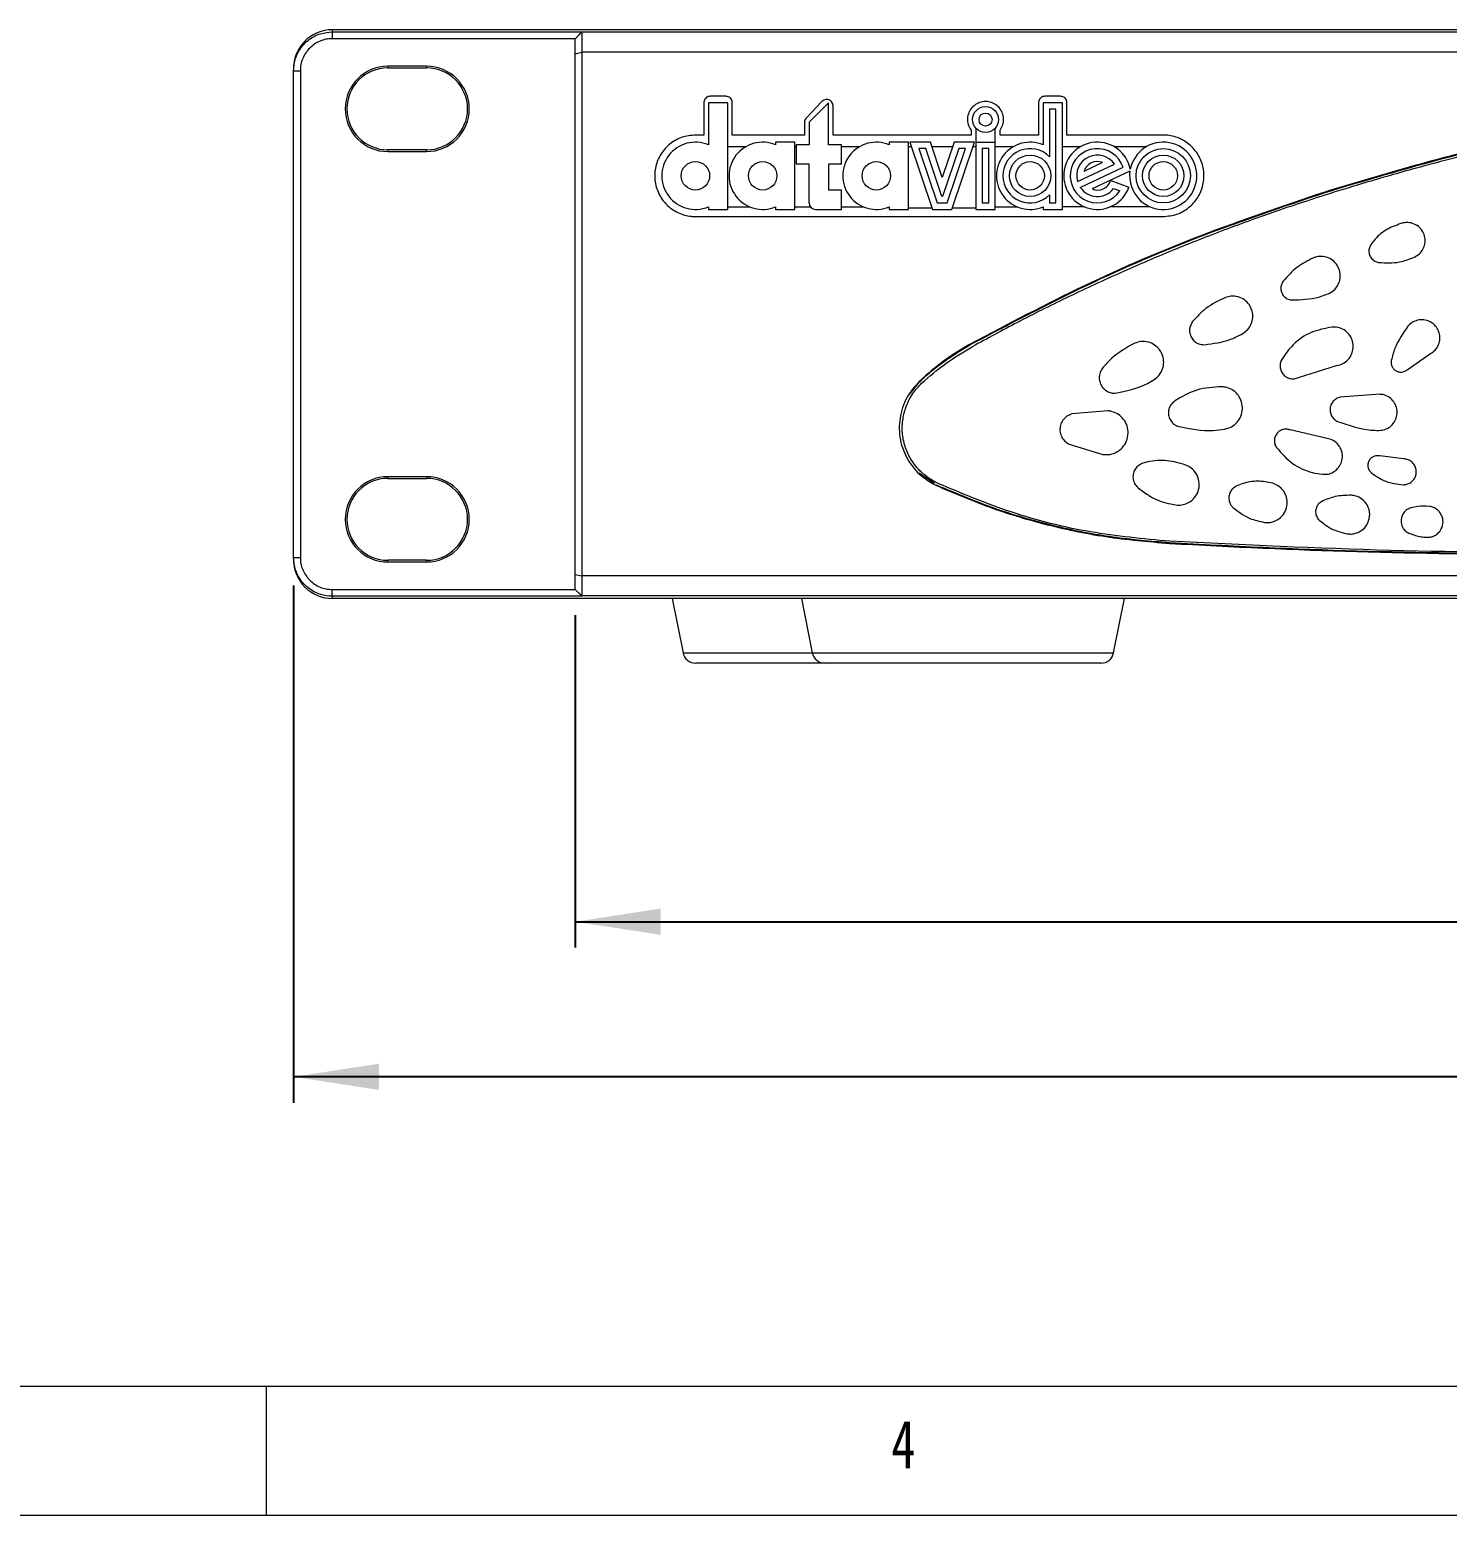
# Model space of a CAD drawing. Header units: millimetres. Extents: x 5 to 589, y 5 to 415.
# Drawn here: x 137.8 to 192.7, y 5 to 62.5 of the extents above; entities that cross this region are included whole.
import ezdxf

# ---------------------------------------------------------------- set-up
doc = ezdxf.new("R2010")
doc.units = ezdxf.units.MM
doc.styles.add('SLDTEXTSTYLE0', font='TXT', dxfattribs={"width": 0.75})
doc.dimstyles.new('SLDDIMSTYLE0', dxfattribs={"dimtxt": 3.5, "dimasz": 3.302, "dimexe": 0, "dimexo": 0.0625, "dimgap": 0.875, "dimtad": 1, "dimlfac": 2, "dimrnd": 1e-09, "dimzin": 12, "dimdsep": 46, "dimtxsty": 'SLDTEXTSTYLE0', "dimsah": 1, "dimcen": 0.09, "dimadec": 0, "dimazin": 3, "dimtfac": 1, "dimtofl": 0, "dimtmove": 0, "dimatfit": 3, "dimfxl": 1, "dimfrac": 2, "dimtolj": 1, "dimtzin": 12, "dimarcsym": 0})
doc.dimstyles.new('SLDDIMSTYLE1', dxfattribs={"dimtxt": 3.5, "dimasz": 3.302, "dimexe": 0, "dimexo": 0.0625, "dimgap": 0.875, "dimtad": 1, "dimlfac": 2, "dimrnd": 1e-09, "dimzin": 4, "dimdsep": 46, "dimtxsty": 'SLDTEXTSTYLE0', "dimsah": 1, "dimcen": 0.09, "dimadec": 0, "dimazin": 1, "dimtfac": 1, "dimtofl": 0, "dimtmove": 0, "dimatfit": 3, "dimfxl": 1, "dimfrac": 2, "dimtolj": 1, "dimtzin": 12, "dimarcsym": 0})

# ---------------------------------------------------------------- blocks, each defined once
blk = doc.blocks.new('_D')
for p, q in [((158.944, 39.809), (158.944, 26.959)), ((378.944, 39.809), (378.944, 26.959)), ((158.944, 27.959), (378.944, 27.959))]:
    blk.add_line(p, q)
for points in [[(158.944, 27.959), (162.246, 27.451), (162.246, 28.467)], [(378.944, 27.959), (375.642, 28.467), (375.642, 27.451)]]:
    blk.add_solid(points)
at = {"insert": (269.204, 32.47), "char_height": 3.5, "attachment_point": 1, "style": 'SLDTEXTSTYLE0'}
blk.add_mtext('440', dxfattribs=at)
blk = doc.blocks.new('_D_1')
for p, q in [((148.044, 40.961), (148.044, 20.959)), ((389.844, 40.961), (389.844, 20.959)), ((389.844, 21.959), (148.044, 21.959))]:
    blk.add_line(p, q)
for points in [[(148.044, 21.959), (151.346, 21.451), (151.346, 22.467)], [(389.844, 21.959), (386.542, 22.467), (386.542, 21.451)]]:
    blk.add_solid(points)
at = {"insert": (264.051, 26.47), "char_height": 3.5, "attachment_point": 1, "style": 'SLDTEXTSTYLE0'}
blk.add_mtext('483.60', dxfattribs=at)

msp = doc.modelspace()

# ---------------------------------------------------------------- linework, layer by layer
at = {"color": 7, "linetype": 'Continuous', "lineweight": 15}
for p, q in [((149.5443, 62.4586), (149.5443, 62.3729)), ((388.3443, 62.4586), (149.5443, 62.4586)), ((149.5443, 62.3729), (149.5443, 62.1091)), ((149.5443, 62.3729), (159.1943, 62.3729)), ((158.9447, 62.1091), (149.5443, 62.1091)), ((158.9443, 62.1081), (159.1943, 62.3578)), ((158.9443, 62.1087), (158.9447, 62.1091)), ((158.9443, 62.1081), (158.9443, 62.1087)), ((158.9443, 61.5279), (158.9443, 62.1081)), ((159.1943, 62.3729), (158.9447, 62.1091)), ((159.1943, 62.3729), (159.1943, 62.3578)), ((159.1943, 62.3578), (159.1943, 61.5842)), ((378.6943, 62.3578), (159.1943, 62.3578)), ((158.9443, 61.5279), (159.1943, 61.5842)), ((158.9443, 41.3893), (158.9443, 61.5279)), ((159.1943, 61.5842), (159.1943, 41.3331)), ((378.6943, 61.5842), (159.1943, 61.5842)), ((153.1943, 61.0461), (151.6943, 61.0461)), ((151.6943, 61.0461), (151.6943, 60.9798)), ((151.6943, 60.9798), (153.1943, 60.9798)), ((153.1943, 61.0461), (153.1943, 60.9798)), ((148.0443, 60.8715), (148.3085, 60.8715)), ((148.0443, 42.0457), (148.0443, 60.8715)), ((148.3085, 60.8715), (148.3085, 42.0457)), ((164.7693, 59.8836), (164.1693, 59.8836)), ((177.7193, 59.8836), (177.1193, 59.8836)), ((163.9193, 59.6336), (163.9193, 58.3836)), ((164.8443, 59.6336), (164.0943, 59.6336)), ((164.0943, 59.6336), (164.0943, 58.0086)), ((164.8443, 55.5086), (164.8443, 59.6336)), ((165.0193, 58.3836), (165.0193, 59.6336)), ((168.4887, 59.6834), (167.8887, 59.0561)), ((168.7443, 59.6336), (167.9943, 58.8836)), ((168.7443, 58.0086), (168.7443, 59.6336)), ((168.9193, 58.3836), (168.9193, 59.5106)), ((176.8693, 59.6336), (176.8693, 58.3836)), ((177.0443, 59.6336), (177.0443, 58.0086)), ((177.7943, 59.6336), (177.0443, 59.6336)), ((177.5443, 59.3836), (177.2943, 59.3836)), ((177.2943, 59.3836), (177.2943, 57.5435)), ((177.5443, 55.7586), (177.5443, 59.3836)), ((177.7943, 55.5086), (177.7943, 59.6336)), ((177.9693, 58.3836), (177.9693, 59.6336)), ((167.8193, 58.8833), (167.8193, 58.3836)), ((167.9943, 58.8836), (167.9943, 58.0086)), ((174.4443, 58.6529), (174.4443, 58.1086)), ((175.1943, 58.1086), (175.1943, 58.6529)), ((163.9193, 58.3836), (163.5943, 58.3836)), ((167.8193, 58.3836), (165.0193, 58.3836)), ((166.6943, 58.1086), (166.6943, 58.0086)), ((167.4443, 58.1086), (166.6943, 58.1086)), ((167.4443, 55.5086), (167.4443, 58.1086)), ((174.2568, 58.3836), (168.9193, 58.3836)), ((171.0943, 58.1086), (171.0943, 58.0086)), ((171.8443, 58.1086), (171.0943, 58.1086)), ((171.8443, 55.5086), (171.8443, 58.1086)), ((171.8943, 58.1086), (172.7693, 55.5086)), ((172.6857, 58.1086), (171.8943, 58.1086)), ((173.1443, 56.7457), (172.6857, 58.1086)), ((173.603, 58.1086), (173.1443, 56.7457)), ((173.5193, 55.5086), (174.3943, 58.1086)), ((174.3943, 58.1086), (173.603, 58.1086)), ((174.2568, 58.567), (174.2568, 58.3836)), ((174.4443, 58.1086), (174.4443, 55.5086)), ((174.4443, 58.1086), (175.1943, 58.1086)), ((175.1943, 55.5086), (175.1943, 58.1086)), ((175.3818, 58.3836), (175.3818, 58.567)), ((176.8693, 58.3836), (175.3818, 58.3836)), ((181.6943, 58.3836), (177.9693, 58.3836)), ((151.6943, 57.7461), (151.6943, 57.8125)), ((153.1943, 57.8125), (151.6943, 57.8125)), ((151.6943, 57.7461), (153.1943, 57.7461)), ((153.1943, 57.7461), (153.1943, 57.8125)), ((165.5429, 57.9336), (164.8443, 57.9336)), ((167.4943, 57.9336), (167.4443, 57.9336)), ((167.4943, 58.0086), (167.4943, 57.2586)), ((167.9943, 58.0086), (167.4943, 58.0086)), ((169.2443, 58.0086), (168.7443, 58.0086)), ((169.2443, 57.2586), (169.2443, 58.0086)), ((169.9429, 57.9336), (169.2443, 57.9336)), ((171.9532, 57.9336), (171.8443, 57.9336)), ((172.506, 57.8586), (172.2423, 57.8586)), ((172.2423, 57.8586), (172.949, 55.7586)), ((173.1286, 56.0086), (172.506, 57.8586)), ((173.5441, 57.9336), (172.7446, 57.9336)), ((173.7827, 57.8586), (173.1601, 56.0086)), ((173.3397, 55.7586), (174.0464, 57.8586)), ((174.0464, 57.8586), (173.7827, 57.8586)), ((174.4443, 57.9336), (174.3354, 57.9336)), ((174.9443, 57.8586), (174.6943, 57.8586)), ((174.6943, 57.8586), (174.6943, 55.7586)), ((174.9443, 55.7586), (174.9443, 57.8586)), ((175.8929, 57.9336), (175.1943, 57.9336)), ((178.4929, 57.9336), (177.7943, 57.9336)), ((181.0429, 57.9336), (179.7958, 57.9336)), ((167.9943, 57.2586), (167.4943, 57.2586)), ((167.9943, 55.7586), (167.9943, 57.2586)), ((169.2443, 57.2586), (168.7443, 57.2586)), ((168.7443, 57.2586), (168.7443, 56.2586)), ((178.3754, 56.588), (179.8077, 57.2559)), ((178.481, 56.3614), (180.142, 57.1359)), ((179.3505, 57.3185), (178.6212, 56.9785)), ((180.4061, 56.9832), (178.9382, 56.2987)), ((179.6612, 56.6205), (180.3659, 56.364)), ((179.7729, 56.3138), (180.0171, 56.2249)), ((169.2443, 56.2586), (168.7443, 56.2586)), ((169.2443, 55.5086), (169.2443, 56.2586)), ((172.949, 55.7586), (173.3397, 55.7586)), ((173.1601, 56.0086), (173.1286, 56.0086)), ((174.6943, 55.7586), (174.9443, 55.7586)), ((177.2943, 56.0738), (177.2943, 55.7586)), ((177.2943, 55.7586), (177.5443, 55.7586)), ((163.5943, 55.2336), (181.6943, 55.2336)), ((164.0943, 55.6086), (164.0943, 55.5086)), ((164.0943, 55.5086), (164.8443, 55.5086)), ((164.8443, 55.6086), (165.6943, 55.6086)), ((166.6943, 55.6086), (166.6943, 55.5086)), ((166.6943, 55.5086), (167.4443, 55.5086)), ((167.4443, 55.6086), (168.0443, 55.6086)), ((168.2443, 55.5086), (169.2443, 55.5086)), ((169.2443, 55.6086), (170.0943, 55.6086)), ((171.0943, 55.6086), (171.0943, 55.5086)), ((171.0943, 55.5086), (171.8443, 55.5086)), ((171.8443, 55.57), (172.7487, 55.57)), ((172.7693, 55.5086), (173.5193, 55.5086)), ((173.54, 55.57), (174.4443, 55.57)), ((174.4443, 55.5086), (175.1943, 55.5086)), ((175.1943, 55.6086), (176.0443, 55.6086)), ((177.0443, 55.6086), (177.0443, 55.5086)), ((177.0443, 55.5086), (177.7943, 55.5086)), ((178.6443, 55.6086), (177.7943, 55.6086)), ((181.1943, 55.6086), (179.6443, 55.6086)), ((186.9333, 49.0097), (188.404, 49.4667)), ((191.1259, 49.3014), (192.0389, 49.9294)), ((171.8979, 48.3873), (172.2782, 48.8569)), ((190.0836, 48.3575), (188.5448, 48.2453)), ((179.5614, 47.717), (178.1605, 47.5961)), ((187.9883, 46.656), (186.6076, 46.978)), ((178.0514, 46.4296), (179.3631, 46.0292)), ((190.9866, 45.8586), (190.0773, 45.9723)), ((153.1943, 45.1711), (151.6943, 45.1711)), ((151.6943, 45.1711), (151.6943, 45.1048)), ((151.6943, 45.1048), (153.1943, 45.1048)), ((153.1943, 45.1711), (153.1943, 45.1048)), ((172.8392, 44.9046), (172.2519, 45.3073)), ((172.7898, 45.0119), (172.6388, 45.106)), ((172.9635, 44.9231), (172.7898, 45.0119)), ((148.0443, 42.0457), (148.3085, 42.0457)), ((151.6943, 41.8711), (151.6943, 41.9375)), ((153.1943, 41.9375), (151.6943, 41.9375)), ((151.6943, 41.8711), (153.1943, 41.8711)), ((153.1943, 41.8711), (153.1943, 41.9375)), ((158.9443, 41.3893), (159.1943, 41.3331)), ((158.9443, 40.8091), (158.9443, 41.3893)), ((149.5443, 40.8082), (158.9447, 40.8082)), ((149.5443, 40.5444), (149.5443, 40.8082)), ((158.9443, 40.8091), (159.1943, 40.5595)), ((158.9443, 40.8085), (158.9443, 40.8091)), ((158.9447, 40.8082), (158.9443, 40.8085)), ((158.9447, 40.8082), (159.1943, 40.5444)), ((378.6943, 41.3331), (159.1943, 41.3331)), ((159.1943, 41.3331), (159.1943, 40.5595)), ((159.1943, 40.5444), (149.5443, 40.5444)), ((149.5443, 40.5444), (149.5443, 40.4586)), ((388.3443, 40.4586), (149.5443, 40.4586)), ((378.6943, 40.5595), (159.1943, 40.5595)), ((159.1943, 40.5595), (159.1943, 40.5444)), ((162.6943, 40.4586), (163.114, 38.3606)), ((167.6943, 40.4586), (168.114, 38.3606)), ((179.7747, 38.3606), (180.1943, 40.4586)), ((168.6042, 37.9586), (163.6042, 37.9586)), ((179.2844, 37.9586), (168.6042, 37.9586))]:
    msp.add_line(p, q, dxfattribs=at)
at = {"color": 8, "linetype": 'Continuous', "lineweight": 15}
for p, q in [((163.114, 38.3606), (168.114, 38.3606)), ((168.114, 38.3606), (174.2661, 38.3606)), ((174.2661, 38.3606), (179.7747, 38.3606))]:
    msp.add_line(p, q, dxfattribs=at)
at = {"color": 7, "linetype": 'Continuous', "lineweight": 0}
for p, q in [((10, 10), (584, 10)), ((147, 5), (147, 10)), ((5, 5), (589, 5))]:
    msp.add_line(p, q, dxfattribs=at)
at = {"color": 7, "linetype": 'Continuous', "lineweight": 15}
for centre, radius in [((174.8193, 58.9836), 0.5), ((174.8193, 58.9836), 0.25), ((176.5443, 56.8086), 0.8), ((181.6943, 56.8086), 1.05), ((181.6943, 56.8086), 0.8), ((163.5943, 56.8086), 0.55), ((166.1943, 56.8086), 0.55), ((170.5943, 56.8086), 0.55), ((176.5443, 56.8086), 0.55), ((181.6943, 56.8086), 0.55)]:
    msp.add_circle(centre, radius, dxfattribs=at)
for centre, radius, start, end in [((151.6943, 59.3961), 1.65, 90, 270), ((151.6943, 59.3961), 1.5837, 90, 270), ((153.1943, 59.3961), 1.65, 270, 90), ((153.1943, 59.3961), 1.5837, 270, 90), ((163.5943, 56.8086), 1.3, 67.380135, 292.619865), ((166.1943, 56.8086), 1.3, 67.380135, 292.619865), ((170.5943, 56.8086), 1.3, 67.380135, 292.619865), ((176.5443, 56.8086), 1.3, 67.380135, 292.619865), ((179.1443, 56.8086), 1.3, 11.254713, 340), ((181.6943, 56.8086), 1.3, 172.280926, 168.745287), ((176.5443, 56.8086), 1.05, 44.415309, 315.584691), ((179.1443, 56.8086), 1.05, 18.162859, 326.225853), ((179.1443, 56.8086), 0.8, 33.989299, 196.010701), ((179.1443, 56.8086), 0.55, 67.985886, 162.014114), ((179.1443, 56.8086), 0.8, 213.989299, 321.790043), ((179.1443, 56.8086), 0.55, 247.985886, 340), ((168.2443, 55.7586), 0.25, 180, 270), ((151.6943, 43.5211), 1.65, 90, 270), ((151.6943, 43.5211), 1.5837, 90, 270), ((153.1943, 43.5211), 1.65, 270, 90), ((153.1943, 43.5211), 1.5837, 270, 90), ((163.6042, 38.4586), 0.5, 191.309932, 270), ((168.6042, 38.4586), 0.5, 191.309932, 270), ((179.2844, 38.4586), 0.5, 270, 348.690068)]:
    msp.add_arc(centre, radius, start, end, dxfattribs=at)
for centre, start_param, end_param in [((149.5443, 60.9566), 0, 1.5707963), ((149.5443, 41.9607), 1.5707963, 3.1415927)]:
    msp.add_ellipse(centre, major_axis=(0, 1.5021), ratio=0.9986295, start_param=start_param, end_param=end_param, dxfattribs=at)
for points, knots in [([(148.0443, 60.8715), (148.0531, 60.9949), (148.0702, 61.2344), (148.1992, 61.5623), (148.3803, 61.8364), (148.6623, 62.1101), (149.056, 62.329), (149.391, 62.3591), (149.5443, 62.3729)], [0, 0, 0, 0, 0.1570695, 0.3050396, 0.4439068, 0.5736611, 0.8048719, 1, 1, 1, 1]), ([(149.5443, 62.1091), (149.4639, 62.106), (149.3013, 62.0997), (148.9915, 61.9984), (148.6505, 61.7664), (148.4191, 61.425), (148.3178, 61.115), (148.3116, 60.9522), (148.3085, 60.8715)], [0, 0, 0, 0, 0.1242814, 0.2510574, 0.4997798, 0.7486268, 0.8754736, 1, 1, 1, 1]), ([(164.1693, 59.8836), (164.1416, 59.8809), (164.0861, 59.8755), (164.0121, 59.8336), (163.9555, 59.7716), (163.9241, 59.7011), (163.9207, 59.6534), (163.9193, 59.6336)], [0, 0, 0, 0, 0.21005441, 0.42004847, 0.63172252, 0.84693917, 1, 1, 1, 1]), ([(165.0193, 59.6336), (165.0165, 59.6621), (165.0108, 59.7191), (164.9666, 59.7948), (164.9016, 59.8513), (164.8316, 59.8798), (164.7864, 59.8826), (164.7693, 59.8836)], [0, 0, 0, 0, 0.2193664, 0.4387927, 0.6565478, 0.8707181, 1, 1, 1, 1]), ([(168.9193, 59.5106), (168.9165, 59.5391), (168.9109, 59.596), (168.8666, 59.6717), (168.8017, 59.7285), (168.7215, 59.76), (168.6369, 59.7629), (168.5538, 59.7391), (168.5107, 59.7023), (168.4887, 59.6834)], [0, 0, 0, 0, 0.1450908, 0.2902164, 0.4342858, 0.5760488, 0.7156331, 0.8542051, 1, 1, 1, 1]), ([(177.1193, 59.8836), (177.0916, 59.8809), (177.0361, 59.8755), (176.9621, 59.8336), (176.9055, 59.7716), (176.8741, 59.7011), (176.8707, 59.6534), (176.8693, 59.6336)], [0, 0, 0, 0, 0.21005595, 0.42005155, 0.63172716, 0.84693805, 1, 1, 1, 1]), ([(177.9693, 59.6336), (177.9665, 59.6621), (177.9608, 59.7191), (177.9166, 59.7948), (177.8516, 59.8513), (177.7815, 59.8798), (177.7364, 59.8826), (177.7193, 59.8836)], [0, 0, 0, 0, 0.21936945, 0.43878955, 0.65656188, 0.87073508, 1, 1, 1, 1]), ([(175.3818, 58.567), (175.4228, 58.6356), (175.5047, 58.7728), (175.5315, 59.015), (175.4814, 59.2508), (175.3533, 59.4573), (175.164, 59.6085), (174.9369, 59.6872), (174.6991, 59.6865), (174.4763, 59.6086), (174.2911, 59.4625), (174.1626, 59.2624), (174.108, 59.0297), (174.13, 58.7822), (174.2139, 58.6399), (174.2568, 58.567)], [0, 0, 0, 0, 0.0772157, 0.154407, 0.2321261, 0.3099711, 0.387178, 0.4632131, 0.5381381, 0.612607, 0.6874898, 0.7634339, 0.8405362, 0.9183445, 1, 1, 1, 1]), ([(167.8887, 59.0561), (167.8711, 59.0337), (167.8361, 58.9888), (167.8205, 58.9253), (167.8195, 58.8903), (167.8193, 58.8833)], [0, 0, 0, 0, 0.4447677, 0.8894051, 1, 1, 1, 1]), ([(199.809, 59.0932), (198.1929, 58.7794), (195.3793, 58.233), (191.4156, 57.229), (189.0789, 56.5218), (187.9097, 56.168)], [0, 0, 0, 0, 0.4027114, 0.7011342, 1, 1, 1, 1]), ([(199.8267, 58.9942), (199.2744, 58.8921), (198.0532, 58.6662), (196.0556, 58.246), (193.7733, 57.7136), (191.506, 57.1195), (189.5433, 56.5568), (188.419, 56.2065), (187.9443, 56.0586)], [0, 0, 0, 0, 0.13754279, 0.30419081, 0.49993626, 0.7115547, 0.87824003, 1, 1, 1, 1]), ([(163.5943, 58.3836), (163.4187, 58.3665), (163.0675, 58.3322), (162.5994, 58.0653), (162.2405, 57.6711), (162.0312, 57.1744), (161.9983, 56.634), (162.1477, 56.112), (162.4624, 55.67), (162.9041, 55.3603), (163.3062, 55.2431), (163.5383, 55.2355), (163.5943, 55.2336)], [0, 0, 0, 0, 0.1060919, 0.2121628, 0.3188681, 0.4267092, 0.5352535, 0.6437692, 0.7517476, 0.8590983, 0.9659954, 1, 1, 1, 1]), ([(181.6943, 55.2336), (181.8709, 55.2509), (182.2241, 55.2856), (182.6942, 55.5554), (183.0524, 55.9528), (183.2587, 56.4498), (183.2896, 56.9877), (183.1398, 57.5074), (182.8245, 57.9494), (182.3807, 58.2591), (181.9786, 58.3746), (181.7482, 58.3819), (181.6943, 58.3836)], [0, 0, 0, 0, 0.1066683, 0.2133329, 0.320118, 0.4272683, 0.5349905, 0.6433286, 0.7519491, 0.860154, 0.9673065, 1, 1, 1, 1]), ([(187.9155, 56.1496), (189.492, 56.6248), (192.1843, 57.4363), (194.925, 58.0634), (196.0609, 58.3234)], [0, 0, 0, 0, 0.5855357, 1, 1, 1, 1]), ([(187.9097, 56.168), (186.3164, 55.6302), (183.1723, 54.5689), (178.6055, 52.6065), (175.702, 51.0745), (174.2469, 50.3066)], [0, 0, 0, 0, 0.3388353, 0.6686423, 1, 1, 1, 1]), ([(174.2562, 50.2898), (175.7446, 51.0745), (178.6813, 52.6225), (183.2501, 54.5769), (186.358, 55.6246), (187.9155, 56.1496)], [0, 0, 0, 0, 0.338951, 0.6687301, 1, 1, 1, 1]), ([(187.9443, 56.0586), (187.1632, 55.8033), (185.6878, 55.3209), (183.6328, 54.5574), (181.7411, 53.7996), (179.865, 52.9893), (177.9592, 52.1007), (176.0833, 51.1638), (174.8877, 50.5148), (174.3063, 50.1992)], [0, 0, 0, 0, 0.165854, 0.313281, 0.4423344, 0.5770586, 0.7255554, 0.8665297, 1, 1, 1, 1]), ([(190.9678, 54.9827), (190.7636, 54.9155), (190.3583, 54.7821), (189.9629, 54.4539), (189.7872, 54.228), (189.736, 54.1622)], [0, 0, 0, 0, 0.4183403, 0.8305427, 1, 1, 1, 1]), ([(191.4212, 53.6662), (191.4871, 53.7049), (191.6187, 53.7822), (191.7546, 53.9685), (191.8291, 54.1854), (191.8288, 54.4233), (191.7459, 54.6567), (191.5807, 54.8538), (191.3539, 54.9784), (191.1361, 55.0119), (191.0103, 54.9901), (190.9678, 54.9827)], [0, 0, 0, 0, 0.1064076, 0.2126854, 0.3225001, 0.4395704, 0.5644339, 0.6941795, 0.8214292, 0.9397173, 1, 1, 1, 1]), ([(189.736, 54.1622), (189.7097, 54.1162), (189.6572, 54.0243), (189.6442, 53.8651), (189.6827, 53.7091), (189.7769, 53.5742), (189.9046, 53.4836), (190.0014, 53.4625), (190.0434, 53.4533)], [0, 0, 0, 0, 0.1686598, 0.337002, 0.5132179, 0.6925129, 0.8664653, 1, 1, 1, 1]), ([(187.5072, 53.6336), (187.2814, 53.5217), (186.8258, 53.2958), (186.4995, 52.9175), (186.3348, 52.7266)], [0, 0, 0, 0, 0.4953833, 1, 1, 1, 1]), ([(188.0779, 52.2464), (188.1503, 52.2846), (188.2951, 52.3609), (188.4505, 52.5548), (188.5401, 52.7839), (188.5509, 53.0355), (188.4764, 53.284), (188.3163, 53.4995), (188.0876, 53.6476), (187.8239, 53.7047), (187.6239, 53.6782), (187.5261, 53.6408), (187.5072, 53.6336)], [0, 0, 0, 0, 0.1003018, 0.2005435, 0.3025293, 0.4090628, 0.5212926, 0.6382142, 0.7561947, 0.8705846, 0.9749236, 1, 1, 1, 1]), ([(190.0434, 53.4533), (190.3097, 53.4404), (190.7837, 53.4174), (191.227, 53.5904), (191.4212, 53.6662)], [0, 0, 0, 0, 0.5618005, 1, 1, 1, 1]), ([(186.3348, 52.7266), (186.308, 52.6821), (186.2544, 52.5933), (186.2367, 52.4374), (186.2688, 52.2833), (186.3554, 52.1459), (186.4845, 52.0477), (186.5985, 52.0122), (186.6611, 52.0076), (186.6709, 52.0069)], [0, 0, 0, 0, 0.1574914, 0.3146878, 0.4790192, 0.646616, 0.8115305, 0.9704543, 1, 1, 1, 1]), ([(184.1059, 52.1018), (183.8379, 51.9749), (183.3495, 51.7437), (182.9928, 51.3467), (182.8319, 51.1676)], [0, 0, 0, 0, 0.54876517, 1, 1, 1, 1]), ([(184.7703, 50.7066), (184.84, 50.7562), (184.9793, 50.8553), (185.1126, 51.079), (185.1708, 51.3282), (185.1451, 51.5847), (185.0358, 51.8242), (184.8466, 52.0199), (184.5971, 52.1396), (184.3345, 52.1685), (184.1751, 52.122), (184.1059, 52.1018)], [0, 0, 0, 0, 0.1074639, 0.2149282, 0.322596, 0.4324612, 0.5473029, 0.6677815, 0.7904024, 0.9090327, 1, 1, 1, 1]), ([(186.6709, 52.0069), (187.0224, 52.0171), (187.5051, 52.0311), (187.9556, 52.2004), (188.0779, 52.2464)], [0, 0, 0, 0, 0.7284355, 1, 1, 1, 1]), ([(182.8319, 51.1676), (182.798, 51.1149), (182.7302, 51.0098), (182.7025, 50.8216), (182.7346, 50.6349), (182.8305, 50.4669), (182.9779, 50.3422), (183.1389, 50.2795), (183.2442, 50.2768), (183.2857, 50.2758)], [0, 0, 0, 0, 0.1475408, 0.2949136, 0.4461156, 0.5992536, 0.7517089, 0.9020693, 1, 1, 1, 1]), ([(192.0389, 49.9294), (192.1039, 49.9746), (192.2337, 50.065), (192.3577, 50.2727), (192.4098, 50.5055), (192.381, 50.7431), (192.276, 50.9572), (192.1062, 51.1247), (191.8901, 51.2272), (191.6513, 51.2524), (191.4187, 51.1966), (191.2562, 51.0946), (191.1826, 51.0141), (191.1617, 50.9912)], [0, 0, 0, 0, 0.09631206, 0.19262837, 0.28882751, 0.38479133, 0.48059647, 0.57658186, 0.67311241, 0.76994948, 0.8661897, 0.96190998, 1, 1, 1, 1]), ([(183.2857, 50.2758), (183.6331, 50.3191), (184.1532, 50.3838), (184.6165, 50.6262), (184.7703, 50.7066)], [0, 0, 0, 0, 0.66797075, 1, 1, 1, 1]), ([(188.228, 50.9557), (187.9525, 50.9032), (187.4017, 50.7983), (186.715, 50.3347), (186.4173, 49.9058), (186.2792, 49.7069)], [0, 0, 0, 0, 0.3490528, 0.6980698, 1, 1, 1, 1]), ([(188.404, 49.4667), (188.4863, 49.4873), (188.6511, 49.5284), (188.8545, 49.6897), (188.9954, 49.9036), (189.0566, 50.153), (189.0323, 50.4072), (188.926, 50.6385), (188.7499, 50.8222), (188.5221, 50.9382), (188.338, 50.9637), (188.2406, 50.9566), (188.228, 50.9557)], [0, 0, 0, 0, 0.1095551, 0.2191098, 0.3285759, 0.4376206, 0.5461157, 0.6543155, 0.7629556, 0.8728408, 0.9834527, 1, 1, 1, 1]), ([(191.1617, 50.9912), (190.9682, 50.7171), (190.6791, 50.3074), (190.5585, 49.8249), (190.5185, 49.6652)], [0, 0, 0, 0, 0.66894269, 1, 1, 1, 1]), ([(174.2469, 50.3066), (174.0648, 50.2015), (173.7008, 49.9911), (173.0239, 49.5303), (172.5651, 49.1317), (172.2651, 48.871)], [0, 0, 0, 0, 0.2571046, 0.5142164, 1, 1, 1, 1]), ([(172.2782, 48.8569), (172.4348, 48.997), (172.748, 49.2772), (173.3955, 49.7756), (173.9162, 50.0867), (174.2562, 50.2898)], [0, 0, 0, 0, 0.2575938, 0.5151915, 1, 1, 1, 1]), ([(172.3472, 48.7825), (172.6519, 49.0482), (173.2616, 49.58), (173.9579, 49.9927), (174.3063, 50.1992)], [0, 0, 0, 0, 0.4997168, 1, 1, 1, 1]), ([(180.5904, 50.3328), (180.2729, 50.1599), (179.803, 49.9041), (179.4577, 49.5005), (179.3457, 49.3696)], [0, 0, 0, 0, 0.6758078, 1, 1, 1, 1]), ([(181.3407, 48.9248), (181.4116, 48.9801), (181.5533, 49.0906), (181.6817, 49.3338), (181.7272, 49.5995), (181.6829, 49.863), (181.5588, 50.0952), (181.3637, 50.2794), (181.1123, 50.3908), (180.8386, 50.4157), (180.6693, 50.3592), (180.5904, 50.3328)], [0, 0, 0, 0, 0.1113184, 0.2226899, 0.3327284, 0.441177, 0.5494148, 0.6611286, 0.778797, 0.8967775, 1, 1, 1, 1]), ([(186.2792, 49.7069), (186.2561, 49.6554), (186.2099, 49.5524), (186.2103, 49.3797), (186.2639, 49.218), (186.3689, 49.083), (186.5124, 48.9902), (186.6781, 48.9507), (186.824, 48.9635), (186.9045, 48.9975), (186.9333, 49.0097)], [0, 0, 0, 0, 0.1323189, 0.2646409, 0.396875, 0.5290122, 0.6611132, 0.7933114, 0.9258212, 1, 1, 1, 1]), ([(190.5185, 49.6652), (190.5141, 49.6231), (190.5052, 49.5388), (190.5458, 49.4158), (190.6218, 49.313), (190.7282, 49.2413), (190.8522, 49.2088), (190.9796, 49.2192), (191.0712, 49.2589), (191.1151, 49.293), (191.1259, 49.3014)], [0, 0, 0, 0, 0.1366226, 0.2732489, 0.409758, 0.5460972, 0.6823727, 0.8187562, 0.9553933, 1, 1, 1, 1]), ([(172.2651, 48.871), (172.0832, 48.663), (171.7196, 48.2473), (171.4669, 47.4336), (171.4723, 46.592), (171.7813, 45.8085), (172.2767, 45.1898), (172.719, 44.9398), (172.9192, 44.8266)], [0, 0, 0, 0, 0.1701903, 0.3400991, 0.5173186, 0.6856897, 0.8577466, 1, 1, 1, 1]), ([(179.3457, 49.3696), (179.3094, 49.3129), (179.2367, 49.1996), (179.2062, 48.9959), (179.24, 48.7954), (179.3393, 48.6163), (179.4918, 48.4809), (179.6602, 48.4086), (179.7721, 48.4011), (179.8169, 48.3981)], [0, 0, 0, 0, 0.1491061, 0.2982031, 0.4475308, 0.5972631, 0.7475571, 0.8987343, 1, 1, 1, 1]), ([(179.8169, 48.3981), (180.2574, 48.4863), (180.7936, 48.5937), (181.2578, 48.8747), (181.3407, 48.9248)], [0, 0, 0, 0, 0.8213595, 1, 1, 1, 1]), ([(172.6388, 45.106), (172.5154, 45.2007), (172.2349, 45.4157), (171.914, 45.8439), (171.6852, 46.3453), (171.5801, 46.8722), (171.6054, 47.4047), (171.7446, 47.92), (171.9839, 48.395), (172.2269, 48.6542), (172.3472, 48.7825)], [0, 0, 0, 0, 0.1099784, 0.2500119, 0.3748269, 0.4994867, 0.6281673, 0.7497227, 0.8760719, 1, 1, 1, 1]), ([(183.9565, 48.6493), (183.6298, 48.6312), (182.9719, 48.5947), (182.4079, 48.2582), (182.1239, 48.0889)], [0, 0, 0, 0, 0.4966005, 1, 1, 1, 1]), ([(184.0704, 47.0112), (184.161, 47.0359), (184.342, 47.0853), (184.5612, 47.267), (184.7117, 47.5058), (184.7733, 47.7848), (184.7386, 48.0662), (184.6129, 48.3195), (184.4122, 48.5144), (184.1816, 48.6267), (184.0236, 48.6426), (183.9565, 48.6493)], [0, 0, 0, 0, 0.1154088, 0.2307787, 0.3473465, 0.4628982, 0.5778456, 0.691716, 0.8044429, 0.9170651, 1, 1, 1, 1]), ([(190.0388, 46.9586), (190.1166, 46.9656), (190.2723, 46.9796), (190.4801, 47.0953), (190.6415, 47.2681), (190.7377, 47.4892), (190.7545, 47.7317), (190.6887, 47.9655), (190.5503, 48.1613), (190.3567, 48.2995), (190.1905, 48.3494), (190.098, 48.3564), (190.0836, 48.3575)], [0, 0, 0, 0, 0.1071295, 0.2141892, 0.3230991, 0.4344583, 0.5464028, 0.6569827, 0.7657167, 0.8717407, 0.9800367, 1, 1, 1, 1]), ([(179.3631, 46.0292), (179.4566, 46.0248), (179.6434, 46.0161), (179.9071, 46.1168), (180.131, 46.2934), (180.2891, 46.5447), (180.3515, 46.8414), (180.3089, 47.1364), (180.1753, 47.3927), (179.9674, 47.5879), (179.7502, 47.6899), (179.6103, 47.71), (179.5614, 47.717)], [0, 0, 0, 0, 0.1016781, 0.2031598, 0.3097481, 0.4228926, 0.5362355, 0.6406979, 0.7440126, 0.8450325, 0.9458716, 1, 1, 1, 1]), ([(182.1239, 48.0889), (182.0768, 48.0475), (181.9825, 47.9646), (181.904, 47.7895), (181.885, 47.6011), (181.9308, 47.4167), (182.0347, 47.26), (182.1638, 47.159), (182.2563, 47.126), (182.2912, 47.1136)], [0, 0, 0, 0, 0.1529762, 0.3059556, 0.4587881, 0.6107501, 0.7611836, 0.9098507, 1, 1, 1, 1]), ([(188.5448, 48.2453), (188.491, 48.2286), (188.3834, 48.1953), (188.2548, 48.0811), (188.1697, 47.9348), (188.1383, 47.7682), (188.1637, 47.5995), (188.2437, 47.4497), (188.3464, 47.3531), (188.4194, 47.3164), (188.4421, 47.3049)], [0, 0, 0, 0, 0.1339251, 0.2678379, 0.4020504, 0.5361305, 0.6700924, 0.8046858, 0.9390191, 1, 1, 1, 1]), ([(178.1605, 47.5961), (178.093, 47.5704), (177.9578, 47.5191), (177.8036, 47.3612), (177.7089, 47.1648), (177.6869, 46.9465), (177.74, 46.7366), (177.8608, 46.5478), (177.9863, 46.47), (178.0514, 46.4296)], [0, 0, 0, 0, 0.1433202, 0.2866257, 0.430262, 0.5730598, 0.7138479, 0.85167, 1, 1, 1, 1]), ([(188.4421, 47.3049), (188.8663, 47.1577), (189.3888, 46.9764), (189.9359, 46.9615), (190.0388, 46.9586)], [0, 0, 0, 0, 0.81187871, 1, 1, 1, 1]), ([(182.2912, 47.1136), (182.737, 47.0253), (183.3311, 46.9076), (183.9227, 46.9905), (184.0704, 47.0112)], [0, 0, 0, 0, 0.7502301, 1, 1, 1, 1]), ([(186.6076, 46.978), (186.5597, 46.9915), (186.4638, 47.0186), (186.3134, 46.9972), (186.1781, 46.9318), (186.0704, 46.824), (186.0032, 46.685), (185.9866, 46.5296), (186.0171, 46.395), (186.0615, 46.3238), (186.078, 46.2973)], [0, 0, 0, 0, 0.1265241, 0.2530079, 0.3806575, 0.5109624, 0.6443983, 0.7806989, 0.9185262, 1, 1, 1, 1]), ([(187.8554, 45.2624), (187.9289, 45.2615), (188.0758, 45.2598), (188.2821, 45.3429), (188.4567, 45.4818), (188.5844, 45.6792), (188.6418, 45.9204), (188.6099, 46.1741), (188.4907, 46.3989), (188.3072, 46.5623), (188.1282, 46.6379), (188.02, 46.6519), (187.9883, 46.656)], [0, 0, 0, 0, 0.0960899, 0.1920398, 0.2918655, 0.400974, 0.5179219, 0.6363591, 0.7497616, 0.8562475, 0.9578743, 1, 1, 1, 1]), ([(186.078, 46.2973), (186.267, 46.0818), (186.6443, 45.6515), (187.309, 45.3467), (187.7251, 45.2825), (187.8554, 45.2624)], [0, 0, 0, 0, 0.4080008, 0.8146209, 1, 1, 1, 1]), ([(190.0773, 45.9723), (190.0379, 45.9784), (189.9591, 45.9907), (189.8412, 45.9611), (189.7383, 45.899), (189.6585, 45.8054), (189.6113, 45.687), (189.6069, 45.555), (189.6476, 45.4224), (189.7133, 45.3542), (189.7459, 45.3203)], [0, 0, 0, 0, 0.1122305, 0.2244093, 0.3381619, 0.457472, 0.5845657, 0.7198616, 0.8607003, 1, 1, 1, 1]), ([(180.9145, 45.6932), (180.8559, 45.6689), (180.739, 45.6202), (180.61, 45.4812), (180.5291, 45.3077), (180.514, 45.1078), (180.5681, 44.9101), (180.6612, 44.8063), (180.7049, 44.7577)], [0, 0, 0, 0, 0.1551917, 0.3099888, 0.4755305, 0.6535221, 0.8375264, 1, 1, 1, 1]), ([(182.594, 45.6076), (182.3473, 45.6849), (181.8542, 45.8394), (181.2702, 45.7911), (180.9722, 45.7091), (180.9145, 45.6932)], [0, 0, 0, 0, 0.4465767, 0.8927212, 1, 1, 1, 1]), ([(182.1811, 44.0759), (182.2591, 44.0723), (182.4148, 44.0651), (182.6347, 44.1376), (182.8339, 44.2677), (183.0013, 44.4735), (183.0993, 44.7538), (183.0832, 45.0718), (182.9453, 45.3546), (182.761, 45.5279), (182.6345, 45.5882), (182.594, 45.6076)], [0, 0, 0, 0, 0.0931188, 0.1858869, 0.2870622, 0.409505, 0.551848, 0.6987568, 0.8315454, 0.9460483, 1, 1, 1, 1]), ([(190.9727, 44.8588), (191.023, 44.8619), (191.1234, 44.8682), (191.2604, 44.9328), (191.3759, 45.0331), (191.4609, 45.1742), (191.4971, 45.3494), (191.4661, 45.5366), (191.3665, 45.7006), (191.2202, 45.8114), (191.0853, 45.8545), (191.0082, 45.8577), (190.9866, 45.8586)], [0, 0, 0, 0, 0.08955654, 0.17891061, 0.27340166, 0.38121539, 0.50233613, 0.62949991, 0.75145861, 0.86166446, 0.96132211, 1, 1, 1, 1]), ([(172.9192, 44.8266), (173.5939, 44.538), (174.9433, 43.9608), (177.136, 43.3008), (179.4696, 42.8016), (181.1131, 42.6616), (181.939, 42.5913)], [0, 0, 0, 0, 0.2356538, 0.4713222, 0.7343396, 1, 1, 1, 1]), ([(181.9401, 42.6107), (181.2074, 42.6709), (179.7363, 42.7917), (177.4859, 43.2339), (175.1933, 43.8828), (173.685, 44.5227), (172.9272, 44.8442)], [0, 0, 0, 0, 0.2358386, 0.4735441, 0.7354861, 1, 1, 1, 1]), ([(172.9635, 44.9231), (173.9003, 44.5324), (175.8136, 43.7344), (178.8383, 42.9766), (180.9188, 42.7804), (181.9443, 42.6836)], [0, 0, 0, 0, 0.3273053, 0.6684239, 1, 1, 1, 1]), ([(185.9325, 44.9149), (185.738, 44.9534), (185.3491, 45.0303), (184.8588, 44.9455), (184.6017, 44.8367), (184.5185, 44.8015)], [0, 0, 0, 0, 0.4037527, 0.8071907, 1, 1, 1, 1]), ([(185.6071, 43.4034), (185.67, 43.3989), (185.7955, 43.3901), (185.9962, 43.4385), (186.208, 43.5517), (186.3913, 43.7534), (186.5035, 44.0429), (186.4919, 44.3536), (186.3594, 44.6307), (186.1689, 44.8229), (186.0039, 44.8871), (185.9325, 44.9149)], [0, 0, 0, 0, 0.0703169, 0.1404439, 0.2375492, 0.3785786, 0.5239611, 0.6875754, 0.8002304, 0.9135119, 1, 1, 1, 1]), ([(189.7459, 45.3203), (189.9245, 45.1946), (190.2864, 44.9401), (190.742, 44.8861), (190.9727, 44.8588)], [0, 0, 0, 0, 0.4935597, 1, 1, 1, 1]), ([(180.7049, 44.7577), (180.9381, 44.579), (181.3724, 44.2461), (181.9251, 44.1297), (182.1811, 44.0759)], [0, 0, 0, 0, 0.53684854, 1, 1, 1, 1]), ([(184.5185, 44.8015), (184.4689, 44.7713), (184.3698, 44.711), (184.2737, 44.5689), (184.2239, 44.4002), (184.2393, 44.2105), (184.3093, 44.0675), (184.3763, 43.9996), (184.3921, 43.9836)], [0, 0, 0, 0, 0.163639, 0.3266191, 0.5089967, 0.7145065, 0.9326407, 1, 1, 1, 1]), ([(188.9763, 44.4511), (188.7623, 44.4474), (188.3589, 44.4406), (188.0046, 44.2884), (187.8382, 44.217)], [0, 0, 0, 0, 0.5303125, 1, 1, 1, 1]), ([(188.8116, 42.9622), (188.8676, 42.9567), (188.9796, 42.9458), (189.1609, 42.9804), (189.3571, 43.0689), (189.5575, 43.252), (189.6904, 43.5357), (189.6891, 43.8584), (189.568, 44.1279), (189.3874, 44.3154), (189.1799, 44.4251), (189.0332, 44.4438), (188.9763, 44.4511)], [0, 0, 0, 0, 0.0573215, 0.114536, 0.1905733, 0.3065914, 0.4730333, 0.6417925, 0.7570155, 0.8488856, 0.9413571, 1, 1, 1, 1]), ([(184.3921, 43.9836), (184.5971, 43.8219), (184.9457, 43.547), (185.4142, 43.4453), (185.6071, 43.4034)], [0, 0, 0, 0, 0.5882131, 1, 1, 1, 1]), ([(187.8382, 44.217), (187.795, 44.1894), (187.7089, 44.1345), (187.6199, 44.0005), (187.5782, 43.8379), (187.6042, 43.6631), (187.6706, 43.5453), (187.7274, 43.4907), (187.7367, 43.4818)], [0, 0, 0, 0, 0.1489556, 0.2970071, 0.513864, 0.7339744, 0.9567453, 1, 1, 1, 1]), ([(191.2733, 43.9648), (191.2226, 43.9446), (191.1216, 43.9043), (190.9965, 43.7849), (190.9018, 43.6107), (190.8835, 43.3889), (190.9565, 43.1919), (191.0772, 43.0497), (191.1807, 42.9967), (191.2255, 42.9738)], [0, 0, 0, 0, 0.1015321, 0.2024054, 0.3535787, 0.5559574, 0.7621585, 0.8971334, 1, 1, 1, 1]), ([(192.0001, 44.0198), (191.8471, 44.0301), (191.5992, 44.0466), (191.3635, 43.9875), (191.2733, 43.9648)], [0, 0, 0, 0, 0.61686285, 1, 1, 1, 1]), ([(191.8845, 42.8263), (191.9327, 42.8269), (192.0287, 42.8281), (192.1783, 42.8765), (192.338, 42.9775), (192.4803, 43.1637), (192.5398, 43.4122), (192.4881, 43.6625), (192.3618, 43.8476), (192.2069, 43.9617), (192.08, 44.0075), (192.0122, 44.018), (192.0001, 44.0198)], [0, 0, 0, 0, 0.0629418, 0.1255204, 0.2186586, 0.3618392, 0.5455264, 0.7004372, 0.8177696, 0.9083922, 0.983518, 1, 1, 1, 1]), ([(187.7367, 43.4818), (187.9051, 43.3473), (188.1999, 43.112), (188.6281, 43.0071), (188.8116, 42.9622)], [0, 0, 0, 0, 0.5715241, 1, 1, 1, 1]), ([(181.939, 42.5913), (183.1464, 42.5266), (186.7691, 42.3326), (192.85, 42.1658), (200.1811, 42.1518), (205.0892, 42.3266), (207.5443, 42.414)], [0, 0, 0, 0, 0.1416175, 0.4248757, 0.712309, 1, 1, 1, 1]), ([(207.4443, 42.4292), (207.4046, 42.4274), (204.9486, 42.3202), (200.0726, 42.1807), (192.8156, 42.1836), (186.7702, 42.3524), (183.1476, 42.5461), (181.9401, 42.6107)], [0, 0, 0, 0, 0.00467519, 0.28905718, 0.57343914, 0.85782061, 1, 1, 1, 1]), ([(181.9443, 42.6836), (184.7941, 42.5469), (190.4486, 42.2755), (198.9554, 42.2149), (204.6032, 42.4052), (207.4443, 42.501)], [0, 0, 0, 0, 0.335495, 0.6657123, 1, 1, 1, 1]), ([(191.2255, 42.9738), (191.3727, 42.9236), (191.5816, 42.8522), (191.8154, 42.8322), (191.8845, 42.8263)], [0, 0, 0, 0, 0.70448837, 1, 1, 1, 1]), ([(149.5443, 40.5444), (149.391, 40.5581), (149.056, 40.5882), (148.6623, 40.8071), (148.3803, 41.0808), (148.1992, 41.355), (148.0702, 41.6829), (148.0531, 41.9224), (148.0443, 42.0457)], [0, 0, 0, 0, 0.1951281, 0.4263392, 0.5560936, 0.6949604, 0.8429307, 1, 1, 1, 1]), ([(148.3085, 42.0457), (148.3116, 41.9651), (148.3179, 41.8023), (148.419, 41.4923), (148.6505, 41.1508), (148.9915, 40.9189), (149.3012, 40.8175), (149.4638, 40.8113), (149.5443, 40.8082)], [0, 0, 0, 0, 0.1244514, 0.2513694, 0.5002161, 0.7489386, 0.875642, 1, 1, 1, 1])]:
    msp.add_open_spline(points, degree=3, knots=knots, dxfattribs=at)

# ---------------------------------------------------------------- texts
at = {"color": 7, "linetype": 'Continuous', "lineweight": 0, "insert": (171.1667, 8.668), "char_height": 1.8521, "attachment_point": 1, "style": 'SLDTEXTSTYLE0'}
msp.add_mtext('4', dxfattribs=at)

# ---------------------------------------------------------------- dimensions: what is measured, and where the dimension line sits
for base, p1, p2, dimstyle, picture, middle in [((148.0443, 21.9586), (389.8443, 41.9607), (148.0443, 41.9607), 'SLDDIMSTYLE1', '_D_1', (271.1631, 21.9586)), ((378.9443, 27.9586), (158.9443, 40.8091), (378.9443, 40.8091), 'SLDDIMSTYLE0', '_D', (273.0831, 27.9586))]:
    dim = msp.add_linear_dim(base=base, p1=p1, p2=p2, dimstyle=dimstyle)
    dim.commit()
    dim.dimension.update_dxf_attribs({"geometry": picture, "text_midpoint": middle, "dimtype": 160})

doc.saveas('drawing.dxf')
